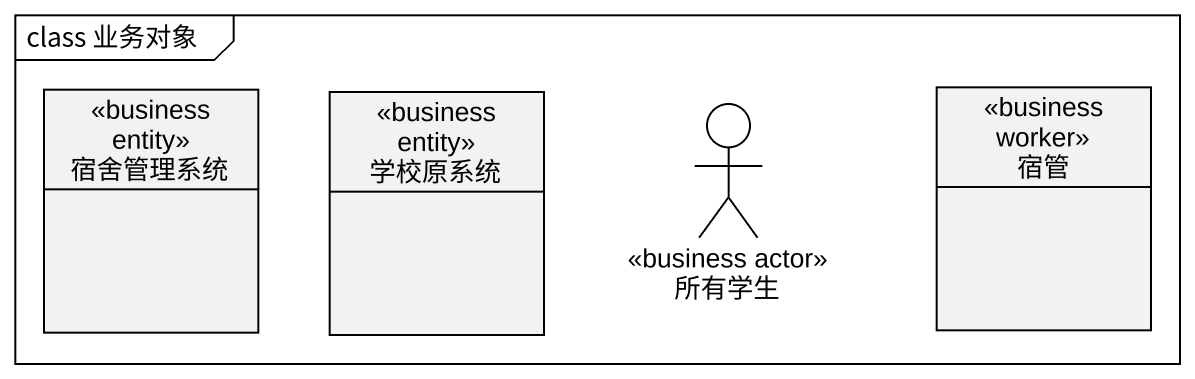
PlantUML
@startuml
mainframe class 业务对象
allowmixing
hide circle
hide empty members
class 宿舍管理系统 <<business entity>>
class 学校原系统 <<business entity>>
class 宿管 <<business worker>>
actor 所有学生 <<business actor>>
@enduml
